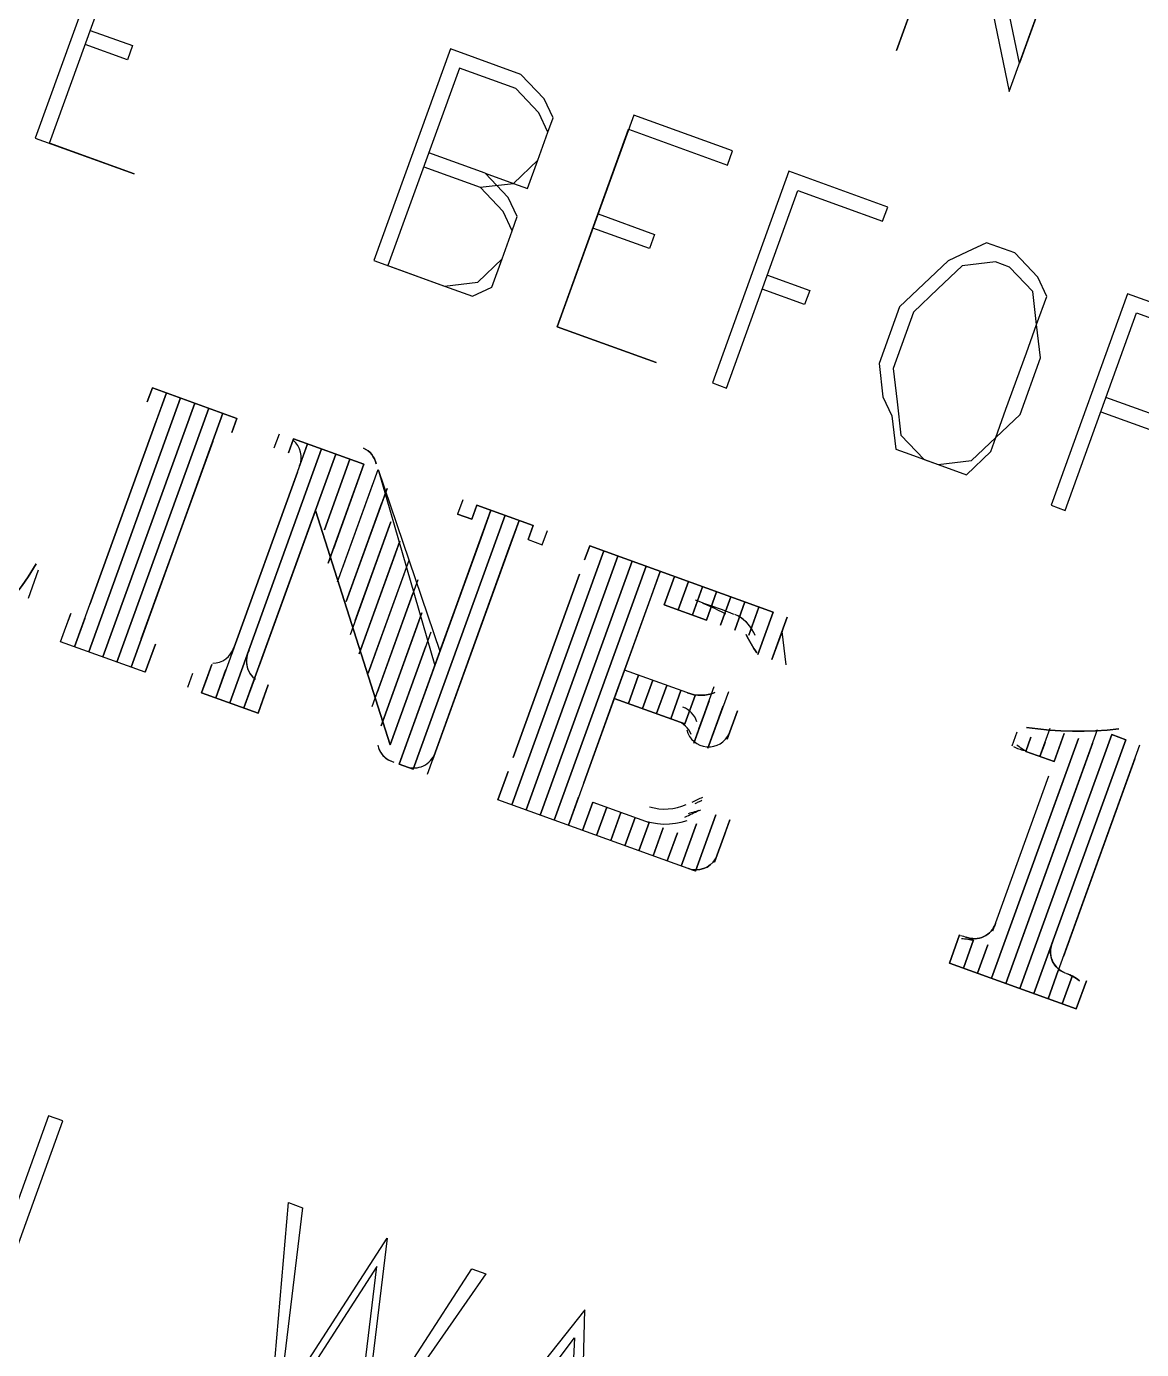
# Model space of a CAD drawing. Header units: feet. Extents: x 2484883 to 2491360, y 414166 to 419420.
# Drawn here: x 2485466.9 to 2485551, y 416078.3 to 416178.1 of the extents above; entities that cross this region are included whole.
import ezdxf

# ---------------------------------------------------------------- set-up
doc = ezdxf.new("R2010")
doc.units = ezdxf.units.FT
doc.layers.add('SITE_BASE', color=8, linetype='Continuous')

msp = doc.modelspace()

# ---------------------------------------------------------------- linework, layer by layer
at = {"layer": 'SITE_BASE'}
for p, q in [((2485501.509, 416167.028), (2485497.254, 416168.566)), ((2485496.87, 416167.503), (2485501.124, 416165.964)), ((2485485.602, 416146.318), (2485485.987, 416147.382)), ((2485492.369, 416145.075), (2485487.05, 416146.998)), ((2485493.048, 416143.626), (2485490.356, 416136.18)), ((2485500.494, 416140.934), (2485499.43, 416141.319)), ((2485505.133, 416140.459), (2485500.879, 416141.998)), ((2485497.147, 416121.697), (2485504.07, 416140.844)), ((2485504.749, 416139.396), (2485505.812, 416139.011)), ((2485509.388, 416138.921), (2485523.216, 416133.921)), ((2485467.069, 416134.978), (2485467.838, 416137.105)), ((2485518.192, 416133.332), (2485515.001, 416134.486)), ((2485475.872, 416129.389), (2485469.49, 416131.697)), ((2485479.448, 416129.299), (2485479.064, 416128.235)), ((2485484.088, 416128.825), (2485483.319, 416126.697)), ((2485484.382, 416126.312), (2485480.128, 416127.851)), ((2485541.594, 416124.871), (2485541.209, 416123.808)), ((2485539.785, 416109.889), (2485544.016, 416121.59)), ((2485545.079, 416121.205), (2485540.849, 416109.505)), ((2485517.357, 416114.39), (2485502.465, 416119.774)), ((2485509.617, 416119.594), (2485513.872, 416118.056)), ((2485517.654, 416118.978), (2485517.775, 416119.016)), ((2485545.103, 416106.772), (2485545.259, 416106.707))]:
    msp.add_line(p, q, dxfattribs=at)
for points in [[(2485538.281, 416192.221), (2485532.512, 416176.265), (2485537.512, 416190.094), (2485541.022, 416173.189), (2485546.791, 416189.144), (2485541.792, 416175.316), (2485538.281, 416192.221)], [(2485473.354, 416185.627), (2485467.585, 416169.672), (2485475.03, 416166.979), (2485468.648, 416169.287), (2485474.033, 416184.179), (2485480.415, 416181.872), (2485480.799, 416182.935), (2485473.354, 416185.627)], [(2485471.725, 416177.797), (2485474.916, 416176.643), (2485474.531, 416175.579), (2485471.34, 416176.733)], [(2485498.883, 416176.397), (2485493.114, 416160.441), (2485498.432, 416158.518), (2485500.559, 416157.749), (2485502.008, 416158.428), (2485502.777, 416160.556), (2485503.546, 416162.683), (2485503.931, 416163.747), (2485503.252, 416165.195), (2485501.509, 416167.028), (2485503.636, 416166.259), (2485504.7, 416165.874), (2485505.469, 416168.002), (2485506.238, 416170.129), (2485506.623, 416171.193), (2485505.944, 416172.641), (2485504.201, 416174.474), (2485498.883, 416176.397)], [(2485499.562, 416174.949), (2485494.177, 416160.057), (2485498.432, 416158.518), (2485500.944, 416158.813), (2485502.777, 416160.556), (2485503.546, 416162.683), (2485502.867, 416164.131), (2485501.124, 416165.964), (2485503.636, 416166.259), (2485505.469, 416168.002), (2485506.238, 416170.129), (2485505.559, 416171.577), (2485503.816, 416173.41), (2485499.562, 416174.949)], [(2485520.157, 416168.705), (2485512.711, 416171.397), (2485506.942, 416155.441), (2485512.326, 416170.334), (2485519.772, 416167.642), (2485520.157, 416168.705)], [(2485531.858, 416164.475), (2485524.412, 416167.167), (2485518.643, 416151.211), (2485519.707, 416150.826), (2485525.091, 416165.718), (2485531.473, 416163.411), (2485531.858, 416164.475)], [(2485510.019, 416163.951), (2485514.273, 416162.413), (2485513.889, 416161.349), (2485509.634, 416162.887)], [(2485539.304, 416161.782), (2485537.855, 416161.103), (2485536.407, 416160.424), (2485534.574, 416158.681), (2485532.741, 416156.939), (2485531.203, 416152.684), (2485531.497, 416150.172), (2485532.177, 416148.723), (2485532.471, 416146.211), (2485533.535, 416145.827), (2485535.662, 416145.057), (2485537.789, 416144.288), (2485539.622, 416146.031), (2485540.007, 416147.095), (2485541.84, 416148.838), (2485543.378, 416153.093), (2485543.084, 416155.605), (2485543.853, 416157.732), (2485543.174, 416159.18), (2485541.431, 416161.013), (2485539.304, 416161.782)], [(2485539.983, 416160.334), (2485537.471, 416160.039), (2485535.638, 416158.297), (2485533.805, 416156.554), (2485532.266, 416152.299), (2485532.561, 416149.787), (2485532.856, 416147.275), (2485534.598, 416145.442), (2485535.662, 416145.057), (2485538.174, 416145.352), (2485540.007, 416147.095), (2485540.776, 416149.222), (2485542.315, 416153.477), (2485543.084, 416155.605), (2485542.789, 416158.116), (2485541.047, 416159.95), (2485539.983, 416160.334)], [(2485522.783, 416159.336), (2485525.974, 416158.182), (2485525.59, 416157.119), (2485522.399, 416158.272)], [(2485547.928, 416149.042), (2485552.182, 416147.504), (2485554.694, 416147.798), (2485555.758, 416147.414), (2485556.527, 416149.541), (2485557.296, 416151.668), (2485557.681, 416152.732), (2485557.002, 416154.181), (2485555.259, 416156.014), (2485549.941, 416157.936), (2485544.172, 416141.981), (2485545.236, 416141.596), (2485550.62, 416156.488), (2485554.875, 416154.95), (2485556.617, 416153.117), (2485557.296, 416151.668), (2485556.527, 416149.541), (2485554.694, 416147.798), (2485552.567, 416148.567), (2485548.312, 416150.106)], [(2485506.942, 416155.441), (2485514.388, 416152.749), (2485506.942, 416155.441)], [(2485470.554, 416131.312), (2485471.323, 416133.44), (2485470.554, 416131.312), (2485477.477, 416150.459)], [(2485478.54, 416150.074), (2485471.618, 416130.928), (2485478.54, 416150.074), (2485471.618, 416130.928)], [(2485477.092, 416149.395), (2485477.477, 416150.459), (2485476.708, 416148.332), (2485471.708, 416134.503), (2485476.708, 416148.332)], [(2485482.41, 416147.472), (2485482.795, 416148.536), (2485482.41, 416147.472), (2485482.795, 416148.536), (2485476.413, 416150.844), (2485476.028, 416149.78), (2485476.413, 416150.844), (2485482.795, 416148.536)], [(2485479.604, 416149.69), (2485472.681, 416130.543), (2485479.604, 416149.69), (2485472.681, 416130.543)], [(2485480.668, 416149.305), (2485473.745, 416130.158), (2485480.668, 416149.305)], [(2485474.809, 416129.774), (2485481.731, 416148.921), (2485474.809, 416129.774), (2485481.731, 416148.921)], [(2485480.962, 416146.793), (2485475.578, 416131.901), (2485480.962, 416146.793)], [(2485487.345, 416144.486), (2485482.345, 416130.657), (2485487.345, 416144.486), (2485488.114, 416146.613), (2485481.191, 416127.466), (2485481.96, 416129.594)], [(2485489.178, 416146.228), (2485482.255, 416127.082), (2485489.178, 416146.228), (2485482.255, 416127.082)], [(2485486.666, 416145.934), (2485487.05, 416146.998), (2485486.666, 416145.934), (2485487.05, 416146.998), (2485492.369, 416145.075), (2485490.061, 416138.692)], [(2485487.515, 416144.96), (2485487.596, 416145.217), (2485487.634, 416145.48), (2485487.632, 416145.742), (2485487.589, 416145.999), (2485487.508, 416146.247), (2485487.388, 416146.481), (2485487.232, 416146.695), (2485487.041, 416146.886)], [(2485493.3, 416145.104), (2485493.246, 416145.296), (2485493.17, 416145.478), (2485493.074, 416145.648), (2485492.96, 416145.807), (2485492.828, 416145.951), (2485492.681, 416146.079), (2485492.518, 416146.19), (2485492.342, 416146.282), (2485492.518, 416146.19), (2485492.681, 416146.079), (2485492.828, 416145.951), (2485492.96, 416145.807), (2485493.074, 416145.648), (2485493.17, 416145.478), (2485493.246, 416145.296), (2485493.3, 416145.104)], [(2485497.417, 416132.425), (2485494.34, 416123.915), (2485488.703, 416141.589), (2485490.241, 416145.844), (2485483.319, 416126.697), (2485490.241, 416145.844)], [(2485489.382, 416140.141), (2485491.305, 416145.459), (2485489.382, 416140.141), (2485491.305, 416145.459)], [(2485489.676, 416137.629), (2485492.369, 416145.075), (2485489.676, 416137.629)], [(2485490.74, 416137.244), (2485493.432, 416144.69), (2485497.712, 416129.912)], [(2485493.432, 416144.69), (2485498.096, 416130.976), (2485501.173, 416139.486)], [(2485491.419, 416135.796), (2485494.111, 416143.242), (2485491.035, 416134.732), (2485493.727, 416142.178)], [(2485499.815, 416142.382), (2485499.43, 416141.319), (2485500.494, 416140.934), (2485500.879, 416141.998), (2485500.494, 416140.934), (2485500.879, 416141.998), (2485505.133, 416140.459), (2485504.749, 416139.396), (2485505.133, 416140.459), (2485504.749, 416139.396), (2485505.812, 416139.011), (2485506.197, 416140.075)], [(2485488.703, 416141.589), (2485484.472, 416129.888), (2485488.703, 416141.589), (2485494.34, 416123.915)], [(2485501.942, 416141.613), (2485495.019, 416122.466), (2485501.942, 416141.613), (2485501.173, 416139.486), (2485497.712, 416129.912), (2485495.019, 416122.466), (2485496.083, 416122.082), (2485495.019, 416122.466)], [(2485503.006, 416141.229), (2485496.083, 416122.082), (2485503.006, 416141.229)], [(2485494.406, 416140.73), (2485491.714, 416133.284), (2485494.406, 416140.73), (2485491.329, 416132.22)], [(2485503.3, 416138.717), (2485504.07, 416140.844), (2485497.531, 416122.761), (2485503.3, 416138.717), (2485497.531, 416122.761)], [(2485494.7, 416138.218), (2485492.008, 416130.772), (2485495.085, 416139.281), (2485492.393, 416131.835)], [(2485503.529, 416119.39), (2485510.452, 416138.537), (2485503.529, 416119.39), (2485510.452, 416138.537)], [(2485511.515, 416138.152), (2485504.592, 416119.005), (2485511.515, 416138.152), (2485504.592, 416119.005)], [(2485522.062, 416130.73), (2485523.216, 416133.921), (2485522.062, 416130.73), (2485523.216, 416133.921), (2485509.388, 416138.921), (2485509.003, 416137.857), (2485509.388, 416138.921), (2485509.003, 416137.857)], [(2485465.882, 416135.017), (2485466.126, 416135.321), (2485466.364, 416135.629), (2485466.596, 416135.942), (2485466.821, 416136.26), (2485467.04, 416136.582), (2485467.253, 416136.908), (2485467.459, 416137.238), (2485467.659, 416137.573), (2485467.459, 416137.238), (2485467.253, 416136.908), (2485467.04, 416136.582), (2485466.821, 416136.26), (2485466.596, 416135.942), (2485466.364, 416135.629), (2485466.126, 416135.321), (2485465.882, 416135.017)], [(2485495.379, 416136.769), (2485492.687, 416129.324), (2485495.764, 416137.833)], [(2485505.657, 416118.62), (2485512.579, 416137.767), (2485505.657, 416118.62)], [(2485506.72, 416118.236), (2485513.643, 416137.383), (2485506.72, 416118.236), (2485513.643, 416137.383)], [(2485492.982, 416126.812), (2485496.058, 416135.321), (2485493.366, 416127.875), (2485496.443, 416136.385)], [(2485508.619, 416136.794), (2485503.619, 416122.966), (2485508.619, 416136.794)], [(2485516.564, 416125.502), (2485511.245, 416127.425), (2485508.938, 416121.042), (2485511.245, 416127.425), (2485516.564, 416125.502), (2485517.333, 416127.629), (2485516.564, 416125.502), (2485517.333, 416127.629), (2485512.015, 416129.552), (2485511.245, 416127.425), (2485512.015, 416129.552), (2485513.938, 416134.871), (2485514.707, 416136.998), (2485507.784, 416117.851), (2485508.553, 416119.979), (2485507.784, 416117.851)], [(2485517.333, 416127.629), (2485512.015, 416129.552), (2485513.938, 416134.871), (2485514.707, 416136.998)], [(2485515.77, 416136.613), (2485515.001, 416134.486), (2485515.77, 416136.613), (2485515.001, 416134.486), (2485518.192, 416133.332), (2485518.961, 416135.46), (2485518.192, 416133.332), (2485518.961, 416135.46)], [(2485516.065, 416134.102), (2485516.834, 416136.229), (2485516.065, 416134.102)], [(2485517.129, 416133.717), (2485517.898, 416135.844), (2485517.129, 416133.717), (2485517.898, 416135.844)], [(2485519.256, 416132.948), (2485520.025, 416135.075), (2485519.256, 416132.948), (2485520.025, 416135.075)], [(2485517.933, 416134.601), (2485517.645, 416134.72), (2485517.355, 416134.834)], [(2485520.267, 416133.743), (2485519.98, 416133.865), (2485519.691, 416133.983), (2485519.401, 416134.095), (2485519.109, 416134.204), (2485518.815, 416134.307), (2485518.519, 416134.406), (2485518.222, 416134.501), (2485517.924, 416134.59), (2485518.219, 416134.478), (2485518.504, 416134.35), (2485518.786, 416134.218), (2485519.066, 416134.081), (2485519.344, 416133.94), (2485519.62, 416133.795)], [(2485520.32, 416132.563), (2485521.089, 416134.691), (2485520.32, 416132.563), (2485521.089, 416134.691)], [(2485521.383, 416132.179), (2485522.152, 416134.306), (2485521.383, 416132.179)], [(2485476.642, 416131.517), (2485475.872, 416129.389), (2485476.642, 416131.517), (2485475.872, 416129.389), (2485469.49, 416131.697), (2485470.26, 416133.824), (2485469.875, 416132.76)], [(2485496.354, 416132.809), (2485493.661, 416125.363), (2485496.738, 416133.873), (2485494.046, 416126.427)], [(2485521.724, 416132.455), (2485521.603, 416132.667), (2485521.465, 416132.867), (2485521.311, 416133.053), (2485521.142, 416133.225), (2485520.959, 416133.383), (2485520.763, 416133.524), (2485520.554, 416133.648), (2485520.335, 416133.755)], [(2485521.856, 416132.16), (2485521.76, 416132.385), (2485521.645, 416132.599), (2485521.513, 416132.801), (2485521.365, 416132.992), (2485521.201, 416133.169), (2485521.022, 416133.331), (2485520.829, 416133.479), (2485520.623, 416133.61)], [(2485524.19, 416129.961), (2485523.895, 416132.473), (2485523.126, 416130.346), (2485524.28, 416133.537), (2485523.126, 416130.346), (2485523.511, 416131.41)], [(2485521.185, 416132.243), (2485521.27, 416132.059), (2485521.36, 416131.878), (2485521.454, 416131.699), (2485521.554, 416131.523), (2485521.659, 416131.35), (2485521.768, 416131.18), (2485521.882, 416131.013), (2485522, 416130.849), (2485521.882, 416131.013), (2485521.768, 416131.18), (2485521.659, 416131.35), (2485521.554, 416131.523), (2485521.454, 416131.699), (2485521.36, 416131.878), (2485521.27, 416132.059), (2485521.185, 416132.243)], [(2485480.961, 416130.069), (2485481.23, 416130.094), (2485481.487, 416130.159), (2485481.728, 416130.263), (2485481.949, 416130.401), (2485482.147, 416130.572), (2485482.317, 416130.771), (2485482.455, 416130.998), (2485482.557, 416131.248)], [(2485497.033, 416131.361), (2485494.34, 416123.915), (2485497.033, 416131.361)], [(2485483.567, 416130.7), (2485483.513, 416130.442), (2485483.5, 416130.183), (2485483.526, 416129.928), (2485483.59, 416129.681), (2485483.69, 416129.447), (2485483.825, 416129.229), (2485483.993, 416129.032), (2485484.193, 416128.86)], [(2485483.702, 416131.031), (2485483.596, 416130.79), (2485483.529, 416130.54), (2485483.501, 416130.285), (2485483.511, 416130.03), (2485483.56, 416129.78), (2485483.646, 416129.538), (2485483.769, 416129.31), (2485483.929, 416129.1)], [(2485480.512, 416128.914), (2485480.897, 416129.978), (2485480.512, 416128.914), (2485480.128, 416127.851), (2485480.897, 416129.978), (2485480.128, 416127.851), (2485484.382, 416126.312), (2485485.151, 416128.44), (2485484.382, 416126.312), (2485484.767, 416127.376), (2485485.151, 416128.44), (2485484.767, 416127.376)], [(2485512.309, 416127.04), (2485513.078, 416129.168), (2485512.309, 416127.04), (2485513.078, 416129.168)], [(2485513.373, 416126.656), (2485514.142, 416128.783), (2485513.373, 416126.656)], [(2485514.436, 416126.271), (2485515.206, 416128.398), (2485514.436, 416126.271), (2485515.206, 416128.398)], [(2485517.627, 416125.117), (2485518.397, 416127.245), (2485517.243, 416124.054), (2485518.781, 416128.308)], [(2485515.5, 416125.886), (2485516.269, 416128.014), (2485515.5, 416125.886), (2485516.269, 416128.014)], [(2485516.762, 416127.836), (2485517.015, 416127.754), (2485517.273, 416127.696), (2485517.534, 416127.662), (2485517.796, 416127.653), (2485518.058, 416127.669), (2485518.318, 416127.708), (2485518.575, 416127.772), (2485518.825, 416127.86), (2485518.575, 416127.772), (2485518.318, 416127.708), (2485518.058, 416127.669), (2485517.796, 416127.653), (2485517.534, 416127.662), (2485517.273, 416127.696), (2485517.015, 416127.754), (2485516.762, 416127.836)], [(2485519.845, 416127.924), (2485518.307, 416123.669), (2485519.46, 416126.86)], [(2485517.462, 416125.658), (2485517.393, 416125.844), (2485517.304, 416126.02), (2485517.195, 416126.183), (2485517.069, 416126.331), (2485516.927, 416126.465), (2485516.77, 416126.581), (2485516.599, 416126.68), (2485516.416, 416126.758)], [(2485519.755, 416124.348), (2485520.524, 416126.475), (2485519.755, 416124.348), (2485520.524, 416126.475)], [(2485517.046, 416124.688), (2485516.966, 416124.87), (2485516.866, 416125.04), (2485516.748, 416125.197), (2485516.614, 416125.338), (2485516.464, 416125.463), (2485516.3, 416125.57), (2485516.124, 416125.658), (2485515.937, 416125.726)], [(2485540.759, 416105.929), (2485547.297, 416124.012), (2485540.759, 416105.929), (2485547.682, 416125.076)], [(2485542.317, 416125.228), (2485543.182, 416125.119), (2485544.05, 416125.037), (2485544.92, 416124.982), (2485545.791, 416124.954), (2485546.662, 416124.954), (2485547.533, 416124.982), (2485548.403, 416125.036), (2485549.272, 416125.118), (2485548.403, 416125.036), (2485547.533, 416124.982), (2485546.662, 416124.954), (2485545.791, 416124.954), (2485544.92, 416124.982), (2485544.05, 416125.037), (2485543.182, 416125.119), (2485542.317, 416125.228)], [(2485543.337, 416123.038), (2485543.721, 416124.102), (2485543.337, 416123.038), (2485544.106, 416125.166)], [(2485516.706, 416125.043), (2485516.792, 416124.788), (2485516.915, 416124.554), (2485517.07, 416124.344), (2485517.255, 416124.162), (2485517.466, 416124.01), (2485517.698, 416123.891), (2485517.949, 416123.809), (2485518.215, 416123.766), (2485518.484, 416123.765), (2485518.745, 416123.806), (2485518.993, 416123.886), (2485519.225, 416124.002), (2485519.437, 416124.153), (2485519.624, 416124.335), (2485519.783, 416124.546), (2485519.909, 416124.784)], [(2485539.695, 416106.313), (2485546.233, 416124.397), (2485539.695, 416106.313), (2485546.233, 416124.397)], [(2485549.809, 416124.307), (2485548.745, 416124.691), (2485541.823, 416105.544), (2485548.745, 416124.691), (2485549.809, 416124.307), (2485542.886, 416105.16), (2485549.809, 416124.307), (2485542.886, 416105.16)], [(2485544.401, 416122.654), (2485542.273, 416123.423), (2485542.658, 416124.487), (2485542.273, 416123.423), (2485544.401, 416122.654), (2485545.17, 416124.781), (2485544.401, 416122.654), (2485545.17, 416124.781)], [(2485493.409, 416123.885), (2485493.463, 416123.693), (2485493.539, 416123.512), (2485493.635, 416123.341), (2485493.749, 416123.183), (2485493.881, 416123.039), (2485494.028, 416122.911), (2485494.191, 416122.8), (2485494.367, 416122.708)], [(2485493.489, 416123.626), (2485493.573, 416123.446), (2485493.677, 416123.278), (2485493.798, 416123.125), (2485493.936, 416122.987), (2485494.089, 416122.866), (2485494.256, 416122.763), (2485494.434, 416122.679), (2485494.623, 416122.616)], [(2485495.543, 416122.277), (2485495.704, 416122.227), (2485495.869, 416122.193), (2485496.035, 416122.176), (2485496.201, 416122.175), (2485496.367, 416122.19), (2485496.531, 416122.222), (2485496.692, 416122.27), (2485496.849, 416122.334), (2485496.998, 416122.413), (2485497.138, 416122.506), (2485497.267, 416122.612), (2485497.385, 416122.73), (2485497.49, 416122.858), (2485497.583, 416122.997), (2485497.662, 416123.145), (2485497.727, 416123.301)], [(2485541.34, 416123.786), (2485541.439, 416123.739), (2485541.538, 416123.695), (2485541.639, 416123.654), (2485541.741, 416123.615), (2485541.844, 416123.58), (2485541.948, 416123.547), (2485542.053, 416123.517), (2485542.159, 416123.49)], [(2485541.594, 416123.931), (2485541.679, 416123.862), (2485541.765, 416123.795), (2485541.853, 416123.73), (2485541.942, 416123.668), (2485542.033, 416123.609), (2485542.126, 416123.552), (2485542.221, 416123.497), (2485542.317, 416123.446)], [(2485543.95, 416104.775), (2485544.719, 416106.903), (2485543.95, 416104.775), (2485550.873, 416123.922)], [(2485545.104, 416107.966), (2485550.488, 416122.858), (2485545.104, 416107.966)], [(2485518.895, 416118.645), (2485517.357, 416114.39), (2485518.895, 416118.645), (2485517.357, 416114.39), (2485502.465, 416119.774), (2485503.234, 416121.902), (2485502.465, 416119.774), (2485503.234, 416121.902)], [(2485508.848, 416117.467), (2485509.617, 416119.594), (2485508.848, 416117.467), (2485509.617, 416119.594), (2485513.872, 416118.056), (2485513.102, 416115.928), (2485513.872, 416118.056), (2485513.102, 416115.928)], [(2485510.681, 416119.21), (2485509.911, 416117.082), (2485510.681, 416119.21)], [(2485513.899, 416119.253), (2485514.245, 416119.163), (2485514.595, 416119.105), (2485514.947, 416119.078), (2485515.3, 416119.083), (2485515.651, 416119.119), (2485515.998, 416119.186), (2485516.339, 416119.285), (2485516.671, 416119.414)], [(2485517.901, 416119.952), (2485517.797, 416119.908), (2485517.692, 416119.863), (2485517.589, 416119.816), (2485517.486, 416119.769), (2485517.383, 416119.72), (2485517.281, 416119.67), (2485517.18, 416119.619), (2485517.079, 416119.566)], [(2485517.837, 416119.711), (2485517.769, 416119.683), (2485517.702, 416119.654), (2485517.635, 416119.624), (2485517.568, 416119.593), (2485517.502, 416119.561), (2485517.436, 416119.529), (2485517.37, 416119.496), (2485517.305, 416119.462)], [(2485511.744, 416118.825), (2485510.975, 416116.697), (2485511.744, 416118.825), (2485510.975, 416116.697)], [(2485512.808, 416118.44), (2485512.039, 416116.313), (2485512.808, 416118.44), (2485512.039, 416116.313)], [(2485513.166, 416118.314), (2485513.599, 416118.162), (2485514.041, 416118.05), (2485514.49, 416117.978), (2485514.942, 416117.947), (2485515.396, 416117.955), (2485515.847, 416118.004), (2485516.295, 416118.094), (2485516.735, 416118.225)], [(2485516.569, 416118.476), (2485516.701, 416118.536), (2485516.833, 416118.596), (2485516.964, 416118.656), (2485517.095, 416118.718), (2485517.225, 416118.779), (2485517.356, 416118.841), (2485517.486, 416118.904), (2485517.616, 416118.967), (2485517.533, 416118.939), (2485517.412, 416118.901), (2485517.291, 416118.864), (2485517.17, 416118.827), (2485517.049, 416118.791), (2485516.927, 416118.755), (2485516.805, 416118.72)], [(2485519.575, 416117.197), (2485519.959, 416118.26), (2485518.805, 416115.069), (2485519.575, 416117.197), (2485518.805, 416115.069)], [(2485514.935, 416117.671), (2485514.166, 416115.544), (2485514.935, 416117.671), (2485514.166, 416115.544)], [(2485515.999, 416117.287), (2485515.23, 416115.159), (2485515.999, 416117.287)], [(2485517.447, 416117.966), (2485516.293, 416114.775), (2485517.447, 416117.966), (2485516.293, 416114.775)], [(2485516.825, 416114.582), (2485517.117, 416114.505), (2485517.411, 416114.481), (2485517.701, 416114.508), (2485517.98, 416114.583), (2485518.243, 416114.704), (2485518.483, 416114.87), (2485518.693, 416115.077), (2485518.868, 416115.323), (2485518.693, 416115.077), (2485518.483, 416114.87), (2485518.243, 416114.704), (2485517.98, 416114.583), (2485517.701, 416114.508), (2485517.411, 416114.481), (2485517.117, 416114.505), (2485516.825, 416114.582)], [(2485537.346, 416109.544), (2485537.462, 416109.513), (2485537.577, 416109.479), (2485537.692, 416109.442), (2485537.805, 416109.402), (2485537.939, 416109.36), (2485537.776, 416109.414), (2485537.939, 416109.36), (2485538.106, 416109.324), (2485538.274, 416109.305), (2485538.444, 416109.302), (2485538.613, 416109.317), (2485538.78, 416109.348), (2485538.943, 416109.397), (2485539.102, 416109.462), (2485539.254, 416109.543), (2485539.396, 416109.638), (2485539.527, 416109.746), (2485539.646, 416109.866), (2485539.753, 416109.998), (2485539.846, 416110.14), (2485539.925, 416110.291), (2485539.988, 416110.451), (2485539.925, 416110.291), (2485539.846, 416110.14), (2485539.753, 416109.998), (2485539.646, 416109.866), (2485539.527, 416109.746), (2485539.396, 416109.638), (2485539.254, 416109.543), (2485539.102, 416109.462), (2485538.943, 416109.397), (2485538.78, 416109.348), (2485538.613, 416109.317), (2485538.444, 416109.302), (2485538.274, 416109.305), (2485538.106, 416109.324), (2485537.939, 416109.36), (2485538.029, 416109.315), (2485538.14, 416109.268), (2485538.249, 416109.218)], [(2485537.273, 416109.595), (2485536.504, 416107.467), (2485537.273, 416109.595)], [(2485537.418, 416109.313), (2485537.538, 416109.305), (2485537.658, 416109.294), (2485537.778, 416109.281), (2485537.897, 416109.264), (2485538.015, 416109.245), (2485538.133, 416109.223), (2485538.251, 416109.198), (2485538.337, 416109.21), (2485537.568, 416107.083), (2485538.337, 416109.21), (2485537.568, 416107.083)], [(2485539.401, 416108.826), (2485538.632, 416106.698), (2485539.401, 416108.826), (2485538.632, 416106.698)], [(2485544.278, 416108.996), (2485544.217, 416108.838), (2485544.172, 416108.676), (2485544.144, 416108.512), (2485544.132, 416108.346), (2485544.136, 416108.179), (2485544.156, 416108.013), (2485544.194, 416107.85), (2485544.247, 416107.689), (2485544.316, 416107.535), (2485544.4, 416107.389), (2485544.497, 416107.254), (2485544.606, 416107.128), (2485544.728, 416107.014), (2485544.86, 416106.912), (2485545.003, 416106.823), (2485545.154, 416106.749), (2485544.955, 416106.851), (2485544.816, 416106.944), (2485544.688, 416107.05), (2485544.57, 416107.167), (2485544.464, 416107.297), (2485544.371, 416107.436), (2485544.292, 416107.586), (2485544.228, 416107.742), (2485544.18, 416107.903), (2485544.148, 416108.067), (2485544.133, 416108.233), (2485544.134, 416108.399), (2485544.151, 416108.566), (2485544.185, 416108.73), (2485544.235, 416108.891)], [(2485536.504, 416107.467), (2485546.078, 416104.006), (2485536.504, 416107.467)], [(2485545.783, 416106.518), (2485545.014, 416104.39), (2485545.783, 416106.518), (2485545.014, 416104.39)], [(2485546.312, 416106.13), (2485546.199, 416106.214), (2485546.084, 416106.293), (2485545.965, 416106.368), (2485545.845, 416106.438), (2485545.722, 416106.505), (2485545.596, 416106.567), (2485545.468, 416106.624), (2485545.339, 416106.677), (2485545.468, 416106.624), (2485545.596, 416106.567), (2485545.722, 416106.505), (2485545.845, 416106.438), (2485545.965, 416106.368), (2485546.084, 416106.293), (2485546.199, 416106.214), (2485546.312, 416106.13)], [(2485546.847, 416106.133), (2485546.078, 416104.006), (2485546.847, 416106.133)], [(2485463.884, 416079.599), (2485469.653, 416095.555), (2485468.59, 416095.94), (2485463.59, 416082.111), (2485460.08, 416099.016), (2485454.311, 416083.061), (2485455.374, 416082.676), (2485460.374, 416096.504), (2485463.884, 416079.599)], [(2485491.541, 416069.6), (2485493.35, 416084.582), (2485485.158, 416071.907), (2485486.673, 416089.401), (2485487.736, 416089.017), (2485485.927, 416074.035), (2485494.119, 416086.709), (2485492.31, 416071.727), (2485500.501, 416084.402), (2485501.565, 416084.017), (2485491.541, 416069.6)], [(2485509.011, 416081.325), (2485497.923, 416067.292), (2485498.987, 416066.908), (2485508.242, 416079.197), (2485507.496, 416063.831), (2485508.56, 416063.446), (2485509.011, 416081.325)]]:
    msp.add_lwpolyline(points, dxfattribs=at)

doc.saveas('drawing.dxf')
